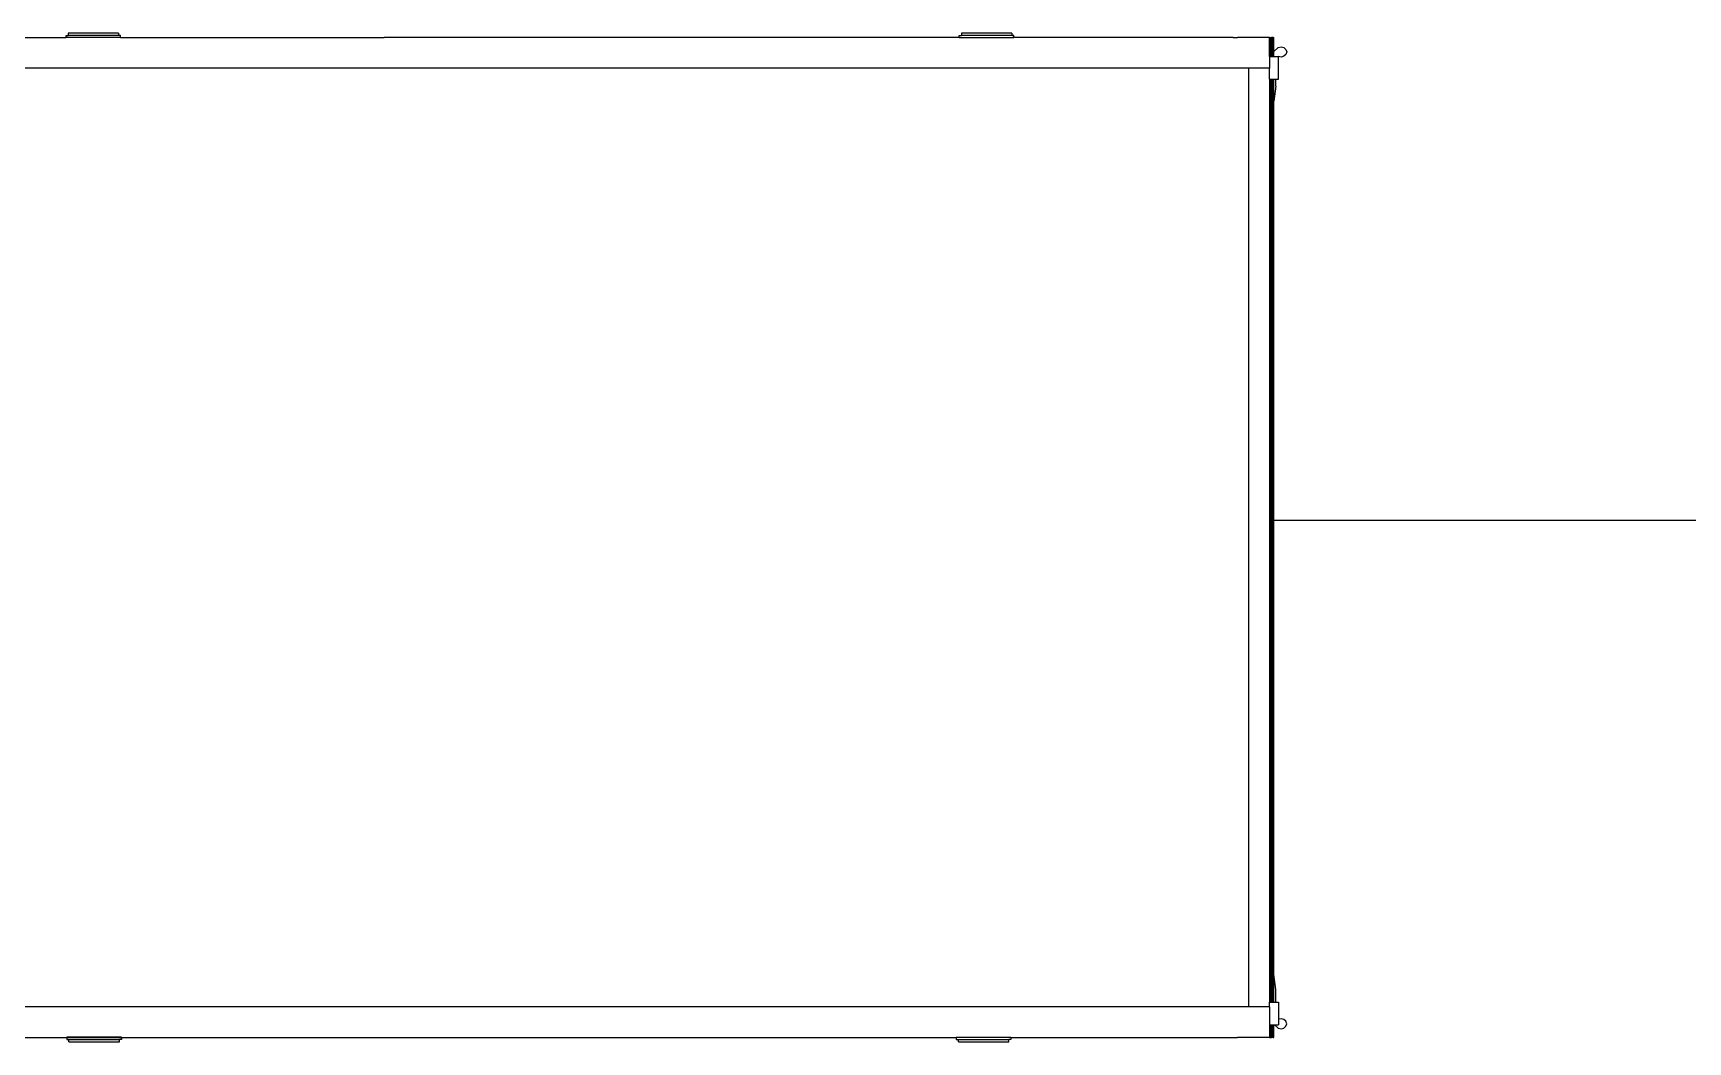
# Model space of a CAD drawing. Header units: millimetres. Extents: x 44692 to 172587, y -26854 to 14445.
# Drawn here: x 48069 to 51446, y -23500 to -21441 of the extents above; entities that cross this region are included whole.
import ezdxf

# ---------------------------------------------------------------- set-up
doc = ezdxf.new("R2010")
doc.units = ezdxf.units.MM
doc.header["$LTSCALE"] = 100
doc.layers.add('Flujo linea A', color=4, linetype='Continuous')
doc.layers.add('Transporte semielaborado', color=30, linetype='Continuous')

msp = doc.modelspace()

# ---------------------------------------------------------------- linework, layer by layer
at = {"layer": 'Flujo linea A'}
msp.add_line((50601.276, -22435.245), (55287.529, -22435.245), dxfattribs=at)
at = {"layer": 'Transporte semielaborado'}
for p, q in [((48136.168, -21449.933), (48136.168, -21445.295)), ((48136.168, -21445.295), (48140.292, -21445.295)), ((48140.292, -21440.656), (48140.292, -21445.295)), ((48243.368, -21440.658), (48140.292, -21440.656)), ((48243.368, -21445.296), (48140.292, -21445.295)), ((48243.368, -21440.658), (48243.368, -21445.296)), ((48247.492, -21445.296), (48243.368, -21445.296)), ((48247.492, -21449.935), (48247.492, -21445.296)), ((49959.175, -21449.933), (49959.175, -21445.295)), ((49959.175, -21445.295), (49963.299, -21445.295)), ((49963.3, -21440.656), (49963.299, -21445.295)), ((50066.375, -21445.296), (49963.299, -21445.295)), ((50066.375, -21440.658), (49963.3, -21440.656)), ((50066.375, -21440.658), (50066.375, -21445.296)), ((50070.499, -21445.296), (50066.375, -21445.296)), ((50070.499, -21449.935), (50070.499, -21445.296)), ((47014.887, -21449.933), (48136.168, -21449.933)), ((48247.492, -21449.935), (48136.168, -21449.933)), ((48247.492, -21449.935), (48785.493, -21449.933)), ((48785.493, -21449.933), (48785.493, -21450.468)), ((49471.99, -21449.933), (48785.493, -21449.933)), ((49471.99, -21449.933), (49471.99, -21450.468)), ((49959.175, -21449.933), (49471.99, -21449.933)), ((49959.175, -21449.933), (50067.34, -21449.935)), ((50067.34, -21449.935), (50068.043, -21449.933)), ((50068.562, -21449.933), (50068.043, -21449.933)), ((50068.562, -21449.933), (50069.041, -21449.935)), ((50069.041, -21449.935), (50069.468, -21449.933)), ((50069.834, -21449.935), (50069.468, -21449.933)), ((50069.834, -21449.935), (50070.13, -21449.933)), ((50070.13, -21449.933), (50070.349, -21449.933)), ((50070.349, -21449.933), (50070.499, -21449.935)), ((50517.783, -21449.933), (50070.499, -21449.935)), ((50517.783, -21449.933), (50527.06, -21449.933)), ((50517.783, -21450.468), (50517.783, -21449.933)), ((50527.06, -21450.468), (50527.06, -21449.933)), ((50591.999, -21449.933), (50527.06, -21449.933)), ((50591.999, -21449.933), (50594.172, -21449.933)), ((50591.999, -21488.172), (50591.999, -21449.933)), ((50594.172, -21449.933), (50596.351, -21449.933)), ((50594.172, -21488.172), (50594.172, -21449.933)), ((50597.441, -21449.933), (50596.351, -21449.933)), ((50596.351, -21488.172), (50596.351, -21449.933)), ((50599.386, -21449.933), (50597.441, -21449.933)), ((50597.441, -21488.172), (50597.441, -21449.933)), ((50599.386, -21449.933), (50601.276, -21449.933)), ((50599.386, -21488.172), (50599.386, -21449.933)), ((50601.276, -21477.949), (50601.276, -21449.933)), ((50601.276, -21477.949), (50609.947, -21470.239)), ((50601.276, -21488.172), (50601.276, -21477.949)), ((50609.947, -21470.239), (50615.745, -21468.857)), ((50615.745, -21468.857), (50621.543, -21470.239)), ((50621.543, -21470.239), (50625.788, -21474.013)), ((50625.788, -21474.013), (50627.341, -21479.168)), ((48371.951, -21512.482), (47750.393, -21512.482)), ((48993.509, -21512.482), (48371.951, -21512.482)), ((49615.067, -21512.482), (48993.509, -21512.482)), ((50236.625, -21512.482), (49615.067, -21512.482)), ((50549.356, -21512.482), (50236.625, -21512.482)), ((50591.999, -21512.482), (50549.356, -21512.482)), ((50549.356, -21512.482), (50549.356, -23428.321)), ((50591.999, -21488.172), (50594.172, -21488.172)), ((50591.999, -21488.172), (50591.999, -21512.482)), ((50591.999, -21534.557), (50591.999, -21512.482)), ((50594.172, -21488.172), (50596.351, -21488.172)), ((50596.351, -21488.172), (50597.441, -21488.172)), ((50597.441, -21488.172), (50599.386, -21488.172)), ((50599.386, -21488.172), (50601.276, -21488.172)), ((50601.276, -21488.172), (50609.883, -21488.172)), ((50609.883, -21488.172), (50609.947, -21488.098)), ((50609.883, -21488.172), (50610.259, -21488.172)), ((50610.259, -21488.172), (50609.947, -21488.098)), ((50610.259, -21488.172), (50610.553, -21488.172)), ((50610.553, -21488.242), (50610.553, -21488.172)), ((50615.745, -21489.479), (50610.553, -21488.242)), ((50610.553, -21534.557), (50610.553, -21488.242)), ((50621.543, -21488.098), (50615.745, -21489.479)), ((50625.788, -21484.324), (50621.543, -21488.098)), ((50627.341, -21479.168), (50625.788, -21484.324)), ((50591.999, -21534.557), (50594.172, -21534.557)), ((50591.999, -21534.557), (50591.999, -23418.82)), ((50594.172, -23418.82), (50594.172, -21534.557)), ((50594.172, -21534.557), (50596.351, -21534.557)), ((50596.351, -23418.82), (50596.351, -21534.557)), ((50596.351, -21534.557), (50597.441, -21534.557)), ((50597.441, -23418.82), (50597.441, -21534.557)), ((50597.441, -21534.557), (50599.386, -21534.557)), ((50599.386, -23418.82), (50599.386, -21534.557)), ((50599.386, -21534.557), (50601.276, -21534.557)), ((50601.276, -21579.732), (50601.276, -21534.557)), ((50601.276, -21534.557), (50604.877, -21534.557)), ((50604.877, -21549.225), (50604.877, -21534.557)), ((50604.877, -21534.557), (50610.553, -21534.557)), ((50604.877, -21549.225), (50601.276, -21579.732)), ((50601.276, -23362.467), (50601.276, -21579.732)), ((50604.877, -23392.975), (50601.276, -23362.467)), ((50601.276, -23418.82), (50601.276, -23362.467)), ((50604.877, -23418.82), (50604.877, -23392.975)), ((48371.951, -23428.321), (47750.393, -23428.321)), ((48993.509, -23428.321), (48371.951, -23428.321)), ((49615.067, -23428.321), (48993.509, -23428.321)), ((50236.625, -23428.321), (49615.067, -23428.321)), ((50549.356, -23428.321), (50236.625, -23428.321)), ((50591.999, -23428.321), (50549.356, -23428.321)), ((50591.999, -23428.321), (50591.999, -23418.82)), ((50591.999, -23418.82), (50594.172, -23418.82)), ((50591.999, -23428.321), (50591.999, -23465.205)), ((50594.172, -23418.82), (50596.351, -23418.82)), ((50596.351, -23418.82), (50597.441, -23418.82)), ((50597.441, -23418.82), (50599.386, -23418.82)), ((50599.386, -23418.82), (50601.276, -23418.82)), ((50601.276, -23418.82), (50604.877, -23418.82)), ((50604.877, -23418.82), (50610.553, -23418.82)), ((50610.553, -23418.82), (50610.553, -23453.958)), ((50591.999, -23465.205), (50594.172, -23465.205)), ((50591.999, -23465.205), (50591.999, -23490.87)), ((50594.172, -23490.87), (50594.172, -23465.205)), ((50594.172, -23465.205), (50596.351, -23465.205)), ((50596.351, -23490.87), (50596.351, -23465.205)), ((50596.351, -23465.205), (50597.441, -23465.205)), ((50597.441, -23490.87), (50597.441, -23465.205)), ((50597.441, -23465.205), (50599.386, -23465.205)), ((50599.386, -23490.87), (50599.386, -23465.205)), ((50599.386, -23465.205), (50601.276, -23465.205)), ((50601.276, -23490.87), (50601.276, -23465.205)), ((50601.276, -23465.205), (50602.349, -23465.205)), ((50602.349, -23465.205), (50610.553, -23465.205)), ((50609.947, -23471.961), (50602.349, -23465.205)), ((50615.745, -23452.721), (50610.553, -23453.958)), ((50610.553, -23453.958), (50610.553, -23465.205)), ((50621.543, -23454.102), (50615.745, -23452.721)), ((50625.788, -23457.876), (50621.543, -23454.102)), ((50621.543, -23471.961), (50625.788, -23468.187)), ((50627.341, -23463.032), (50625.788, -23457.876)), ((50625.788, -23468.187), (50627.341, -23463.032)), ((47014.887, -23490.87), (48137.935, -23490.87)), ((48137.935, -23490.493), (48137.935, -23490.87)), ((48249.259, -23490.495), (48137.935, -23490.493)), ((48137.935, -23490.87), (48137.935, -23495.131)), ((48137.935, -23490.87), (48249.259, -23490.87)), ((48137.935, -23495.131), (48142.059, -23495.131)), ((48142.059, -23499.77), (48142.059, -23495.131)), ((48142.059, -23495.131), (48245.135, -23495.133)), ((48142.059, -23499.77), (48245.135, -23499.771)), ((48245.135, -23499.771), (48245.135, -23495.133)), ((48249.259, -23495.133), (48245.135, -23495.133)), ((48249.259, -23490.495), (48249.259, -23490.87)), ((48249.259, -23490.87), (48736.781, -23490.87)), ((48249.259, -23490.87), (48249.259, -23495.133)), ((48736.781, -23490.87), (48736.781, -23490.335)), ((48736.781, -23490.87), (49404.724, -23490.87)), ((49404.724, -23490.87), (49404.724, -23490.335)), ((49404.724, -23490.87), (49953.041, -23490.87)), ((49953.041, -23490.87), (49953.041, -23495.508)), ((50064.365, -23490.872), (49953.041, -23490.87)), ((49953.041, -23495.508), (49957.165, -23495.508)), ((49957.165, -23500.147), (49957.165, -23495.508)), ((49957.165, -23495.508), (50060.241, -23495.51)), ((49957.165, -23500.147), (50060.24, -23500.149)), ((50060.24, -23500.149), (50060.241, -23495.51)), ((50064.365, -23495.51), (50060.241, -23495.51)), ((50064.365, -23490.872), (50517.783, -23490.87)), ((50064.365, -23490.872), (50064.365, -23495.51)), ((50517.783, -23490.87), (50517.783, -23490.335)), ((50517.783, -23490.87), (50527.06, -23490.87)), ((50527.06, -23490.87), (50527.06, -23490.335)), ((50591.999, -23490.87), (50527.06, -23490.87)), ((50591.999, -23490.87), (50594.172, -23490.87)), ((50594.172, -23490.87), (50596.351, -23490.87)), ((50597.441, -23490.87), (50596.351, -23490.87)), ((50599.386, -23490.87), (50597.441, -23490.87)), ((50599.386, -23490.87), (50601.276, -23490.87)), ((50609.947, -23471.961), (50615.745, -23473.343)), ((50615.745, -23473.343), (50621.543, -23471.961))]:
    msp.add_line(p, q, dxfattribs=at)

doc.saveas('drawing.dxf')
